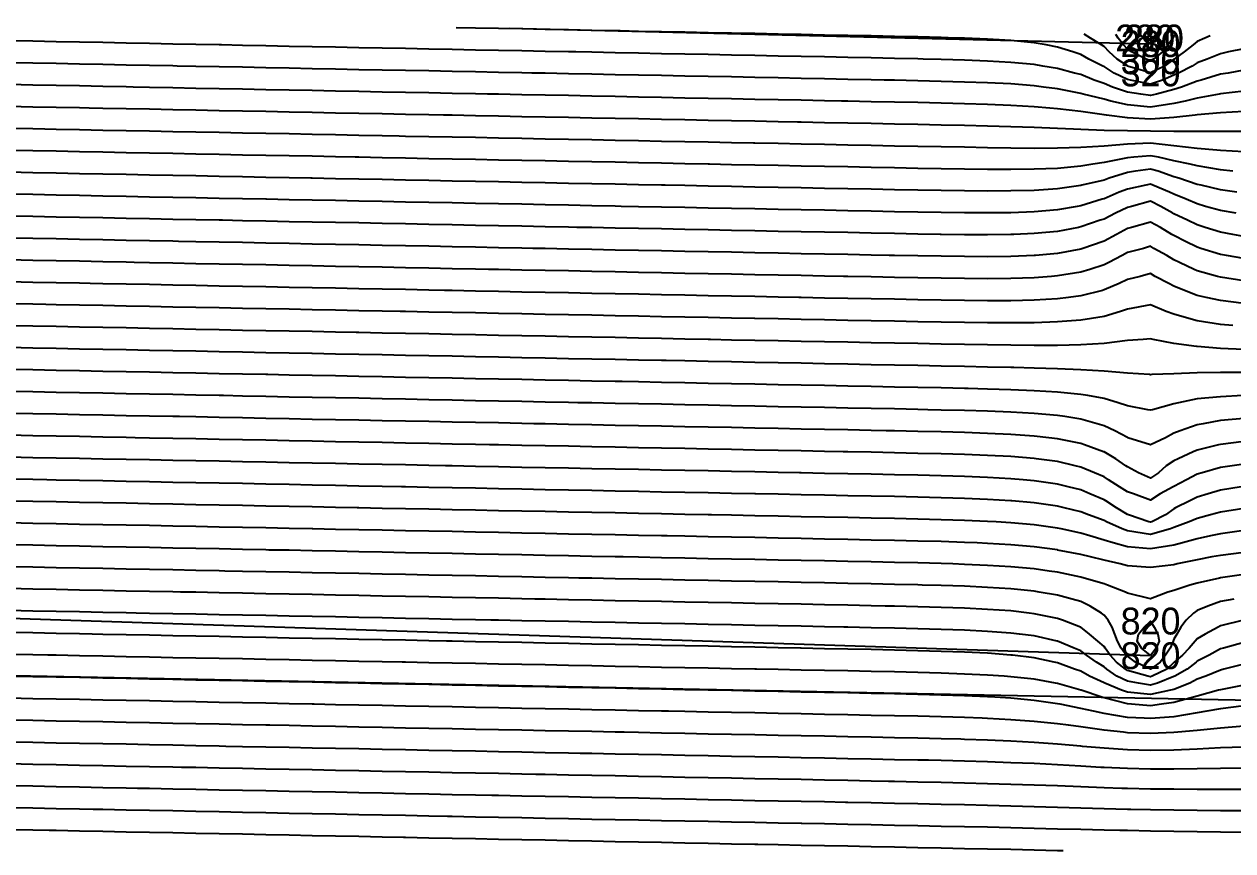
# Model space of a CAD drawing. Header units: metres. Extents: x 2416 to 4584, y 31 to 133.
# Drawn here: x 3599.1 to 3711.6, y 32.7 to 109.7 of the extents above; entities that cross this region are included whole.
import ezdxf
from ezdxf.enums import TextEntityAlignment as Align

# ---------------------------------------------------------------- set-up
doc = ezdxf.new("R2010")
doc.units = ezdxf.units.M
for name, color, linetype in [('Vs_1000', 7, 'Continuous'), ('Vs_1020', 7, 'Continuous'), ('Vs_1040', 7, 'Continuous'), ('Vs_1060', 7, 'Continuous'), ('Vs_1080', 7, 'Continuous'), ('Vs_280', 7, 'Continuous'), ('Vs_300', 7, 'Continuous'), ('Vs_320', 7, 'Continuous'), ('Vs_340', 7, 'Continuous'), ('Vs_360', 7, 'Continuous'), ('Vs_380', 7, 'Continuous'), ('Vs_400', 7, 'Continuous'), ('Vs_420', 7, 'Continuous'), ('Vs_440', 7, 'Continuous'), ('Vs_460', 7, 'Continuous'), ('Vs_480', 7, 'Continuous'), ('Vs_500', 7, 'Continuous'), ('Vs_520', 7, 'Continuous'), ('Vs_540', 7, 'Continuous'), ('Vs_560', 7, 'Continuous'), ('Vs_580', 7, 'Continuous'), ('Vs_600', 7, 'Continuous'), ('Vs_620', 7, 'Continuous'), ('Vs_640', 7, 'Continuous'), ('Vs_660', 7, 'Continuous'), ('Vs_680', 7, 'Continuous'), ('Vs_700', 7, 'Continuous'), ('Vs_720', 7, 'Continuous'), ('Vs_740', 7, 'Continuous'), ('Vs_760', 7, 'Continuous'), ('Vs_780', 7, 'Continuous'), ('Vs_800', 7, 'Continuous'), ('Vs_820', 7, 'Continuous'), ('Vs_840', 7, 'Continuous'), ('Vs_860', 7, 'Continuous'), ('Vs_880', 7, 'Continuous'), ('Vs_900', 7, 'Continuous'), ('Vs_920', 7, 'Continuous'), ('Vs_940', 7, 'Continuous'), ('Vs_960', 7, 'Continuous'), ('Vs_980', 7, 'Continuous')]:
    doc.layers.add(name, color=color, linetype=linetype)

msp = doc.modelspace()

# ---------------------------------------------------------------- linework, layer by layer
at = {"layer": 'Vs_1000'}
msp.add_lwpolyline([(3712.64, 40.43), (3710.47, 40.39), (3708.3, 40.35), (3706.13, 40.32), (3703.96, 40.32), (3701.8, 40.38), (3699.63, 40.47), (3699.32, 40.49), (3697.46, 40.6), (3695.29, 40.72), (3693.12, 40.84), (3690.96, 40.93), (3688.79, 41), (3686.62, 41.06), (3684.45, 41.12), (3683.27, 41.15), (3682.28, 41.17), (3680.12, 41.21), (3677.95, 41.26), (3675.78, 41.3), (3673.61, 41.35), (3671.44, 41.39), (3669.28, 41.43), (3667.11, 41.48), (3664.94, 41.52), (3662.77, 41.56), (3660.6, 41.61), (3658.43, 41.65), (3656.27, 41.69), (3654.1, 41.73), (3651.93, 41.78), (3650.84, 41.8), (3649.76, 41.82), (3647.59, 41.86), (3645.43, 41.91), (3643.26, 41.95), (3641.09, 41.99), (3638.92, 42.03), (3636.75, 42.08), (3634.59, 42.12), (3632.42, 42.16), (3630.25, 42.21), (3628.08, 42.25), (3625.91, 42.29), (3623.75, 42.34), (3621.58, 42.38), (3619.41, 42.42), (3617.85, 42.45), (3617.24, 42.46), (3615.07, 42.51), (3612.91, 42.55), (3610.74, 42.59), (3608.57, 42.64), (3606.4, 42.68), (3604.23, 42.72), (3602.07, 42.76), (3599.9, 42.81), (3597.73, 42.85)], dxfattribs=at)
at = {"layer": 'Vs_1020'}
msp.add_lwpolyline([(3712.64, 38.44), (3710.47, 38.44), (3708.3, 38.44), (3706.13, 38.45), (3703.96, 38.47), (3701.8, 38.52), (3701.27, 38.53), (3699.63, 38.59), (3697.46, 38.67), (3695.29, 38.76), (3693.12, 38.84), (3690.96, 38.91), (3688.79, 38.97), (3686.62, 39.03), (3684.45, 39.08), (3682.28, 39.13), (3680.12, 39.17), (3679.57, 39.19), (3677.95, 39.22), (3675.78, 39.26), (3673.61, 39.31), (3671.44, 39.35), (3669.28, 39.39), (3667.11, 39.44), (3664.94, 39.48), (3662.77, 39.52), (3660.6, 39.56), (3658.43, 39.61), (3656.27, 39.65), (3654.1, 39.69), (3651.93, 39.74), (3649.76, 39.78), (3647.59, 39.82), (3646.73, 39.84), (3645.43, 39.86), (3643.26, 39.91), (3641.09, 39.95), (3638.92, 39.99), (3636.75, 40.04), (3634.59, 40.08), (3632.42, 40.12), (3630.25, 40.17), (3628.08, 40.21), (3625.91, 40.25), (3623.75, 40.29), (3621.58, 40.34), (3619.41, 40.38), (3617.24, 40.42), (3615.07, 40.47), (3613.73, 40.49), (3612.91, 40.51), (3610.74, 40.55), (3608.57, 40.59), (3606.4, 40.64), (3604.23, 40.68), (3602.07, 40.72), (3599.9, 40.77), (3597.73, 40.81)], dxfattribs=at)
at = {"layer": 'Vs_1040'}
msp.add_lwpolyline([(3712.64, 36.44), (3710.47, 36.46), (3708.3, 36.48), (3706.13, 36.5), (3703.96, 36.53), (3702.11, 36.57), (3701.8, 36.58), (3699.63, 36.64), (3697.46, 36.7), (3695.29, 36.77), (3693.12, 36.83), (3690.96, 36.89), (3688.79, 36.94), (3686.62, 37), (3684.45, 37.04), (3682.28, 37.09), (3680.12, 37.13), (3677.95, 37.18), (3675.78, 37.22), (3675.57, 37.23), (3673.61, 37.27), (3671.44, 37.31), (3669.28, 37.35), (3667.11, 37.39), (3664.94, 37.44), (3662.77, 37.48), (3660.6, 37.52), (3658.43, 37.57), (3656.27, 37.61), (3654.1, 37.65), (3651.93, 37.69), (3649.76, 37.74), (3647.59, 37.78), (3645.43, 37.82), (3643.26, 37.87), (3642.61, 37.88), (3641.09, 37.91), (3638.92, 37.95), (3636.75, 38), (3634.59, 38.04), (3632.42, 38.08), (3630.25, 38.12), (3628.08, 38.17), (3625.91, 38.21), (3623.75, 38.25), (3621.58, 38.3), (3619.41, 38.34), (3617.24, 38.38), (3615.07, 38.42), (3612.91, 38.47), (3610.74, 38.51), (3609.62, 38.53), (3608.57, 38.55), (3606.4, 38.6), (3604.23, 38.64), (3602.07, 38.68), (3599.9, 38.73), (3597.73, 38.77)], dxfattribs=at)
at = {"layer": 'Vs_1060'}
msp.add_lwpolyline([(3712.64, 34.42), (3710.47, 34.45), (3708.3, 34.48), (3706.13, 34.52), (3703.96, 34.55), (3701.8, 34.6), (3701.09, 34.61), (3699.63, 34.65), (3697.46, 34.7), (3695.29, 34.75), (3693.12, 34.81), (3690.96, 34.86), (3688.79, 34.91), (3686.62, 34.96), (3684.45, 35), (3682.28, 35.05), (3680.12, 35.09), (3677.95, 35.14), (3675.78, 35.18), (3673.61, 35.22), (3671.49, 35.27), (3671.44, 35.27), (3669.28, 35.31), (3667.11, 35.35), (3664.94, 35.4), (3662.77, 35.44), (3660.6, 35.48), (3658.43, 35.52), (3656.27, 35.57), (3654.1, 35.61), (3651.93, 35.65), (3649.76, 35.7), (3647.59, 35.74), (3645.43, 35.78), (3643.26, 35.83), (3641.09, 35.87), (3638.92, 35.91), (3638.5, 35.92), (3636.75, 35.95), (3634.59, 36), (3632.42, 36.04), (3630.25, 36.08), (3628.08, 36.13), (3625.91, 36.17), (3623.75, 36.21), (3621.58, 36.25), (3619.41, 36.3), (3617.24, 36.34), (3615.07, 36.38), (3612.91, 36.43), (3610.74, 36.47), (3608.57, 36.51), (3606.4, 36.56), (3605.51, 36.57), (3604.23, 36.6), (3602.07, 36.64), (3599.9, 36.68), (3597.73, 36.73)], dxfattribs=at)
at = {"layer": 'Vs_1080'}
msp.add_lwpolyline([(3695.82, 32.72), (3695.29, 32.73), (3693.12, 32.78), (3690.96, 32.83), (3688.79, 32.87), (3686.62, 32.92), (3684.45, 32.97), (3682.28, 33.01), (3680.12, 33.05), (3677.95, 33.1), (3675.78, 33.14), (3673.61, 33.18), (3671.44, 33.23), (3669.28, 33.27), (3667.38, 33.31), (3667.11, 33.31), (3664.94, 33.35), (3662.77, 33.4), (3660.6, 33.44), (3658.43, 33.48), (3656.27, 33.53), (3654.1, 33.57), (3651.93, 33.61), (3649.76, 33.66), (3647.59, 33.7), (3645.43, 33.74), (3643.26, 33.78), (3641.09, 33.83), (3638.92, 33.87), (3636.75, 33.91), (3634.59, 33.96), (3634.39, 33.96), (3632.42, 34), (3630.25, 34.04), (3628.08, 34.08), (3625.91, 34.13), (3623.75, 34.17), (3621.58, 34.21), (3619.41, 34.26), (3617.24, 34.3), (3615.07, 34.34), (3612.91, 34.39), (3610.74, 34.43), (3608.57, 34.47), (3606.4, 34.51), (3604.23, 34.56), (3602.07, 34.6), (3601.4, 34.61), (3599.9, 34.64), (3597.73, 34.69)], dxfattribs=at)
at = {"layer": 'Vs_280'}
for points in [[(3644.24, 109.34), (3703.96, 107.9)], [(3703.96, 107.9), (3703.46, 108.43), (3703.38, 108.74)], [(3704.33, 108.72), (3704.28, 108.43), (3703.96, 107.9)]]:
    msp.add_lwpolyline(points, dxfattribs=at)
at = {"layer": 'Vs_300'}
msp.add_lwpolyline([(3706.22, 108.69), (3706.13, 108.59), (3706.04, 108.43), (3705.61, 107.78), (3705.08, 107.13), (3704.22, 106.47), (3703.96, 106.31), (3703.54, 106.47), (3702.17, 107.13), (3701.8, 107.4), (3701.43, 107.78), (3700.95, 108.43), (3700.73, 108.77)], dxfattribs=at)
at = {"layer": 'Vs_320'}
msp.add_lwpolyline([(3709.51, 108.64), (3709.01, 108.43), (3708.3, 108.12), (3707.91, 107.78), (3707.1, 107.13), (3706.16, 106.47), (3706.13, 106.46), (3705.25, 105.82), (3703.96, 105.18), (3701.81, 105.82), (3701.8, 105.83), (3700.84, 106.47), (3700.1, 107.13), (3699.63, 107.63), (3699.38, 107.78), (3698.37, 108.43), (3697.79, 108.79)], dxfattribs=at)
at = {"layer": 'Vs_340'}
msp.add_lwpolyline([(3712.64, 107.42), (3711.22, 107.13), (3710.47, 106.97), (3709.23, 106.47), (3708.3, 106.13), (3707.82, 105.82), (3706.57, 105.17), (3706.13, 104.98), (3705.06, 104.51), (3703.96, 104.14), (3702.08, 104.51), (3701.8, 104.58), (3700.57, 105.17), (3699.63, 105.77), (3699.51, 105.82), (3698.21, 106.47), (3697.46, 106.9), (3696.73, 107.13), (3695.29, 107.59), (3694.24, 107.78), (3693.12, 107.98), (3690.96, 108.19), (3688.79, 108.32), (3686.62, 108.41), (3685.78, 108.43), (3684.45, 108.47), (3682.28, 108.53), (3680.12, 108.57), (3677.95, 108.62), (3675.78, 108.66), (3673.61, 108.71), (3671.44, 108.75), (3669.28, 108.79), (3667.11, 108.84), (3664.94, 108.88), (3662.77, 108.92), (3660.6, 108.97), (3658.43, 109.01), (3656.27, 109.05), (3654.56, 109.09), (3654.1, 109.09), (3651.93, 109.14), (3649.76, 109.18), (3647.59, 109.22), (3645.43, 109.27), (3643.26, 109.31), (3641.09, 109.35), (3639.31, 109.39)], dxfattribs=at)
at = {"layer": 'Vs_360'}
msp.add_lwpolyline([(3712.64, 105.43), (3711.17, 105.17), (3710.47, 105.05), (3708.67, 104.51), (3708.3, 104.42), (3706.84, 103.86), (3706.13, 103.64), (3704.51, 103.21), (3703.96, 103.08), (3703.04, 103.21), (3701.8, 103.39), (3700.41, 103.86), (3699.63, 104.2), (3698.71, 104.51), (3697.46, 105.02), (3696.88, 105.17), (3695.29, 105.6), (3693.94, 105.82), (3693.12, 105.95), (3690.96, 106.16), (3688.79, 106.28), (3686.62, 106.37), (3684.45, 106.43), (3682.8, 106.47), (3682.28, 106.49), (3680.12, 106.53), (3677.95, 106.58), (3675.78, 106.62), (3673.61, 106.67), (3671.44, 106.71), (3669.28, 106.75), (3667.11, 106.8), (3664.94, 106.84), (3662.77, 106.88), (3660.6, 106.92), (3658.43, 106.97), (3656.27, 107.01), (3654.1, 107.05), (3651.93, 107.1), (3650.45, 107.13), (3649.76, 107.14), (3647.59, 107.18), (3645.43, 107.23), (3643.26, 107.27), (3641.09, 107.31), (3638.92, 107.35), (3636.75, 107.4), (3634.59, 107.44), (3632.42, 107.48), (3630.25, 107.53), (3628.08, 107.57), (3625.91, 107.61), (3623.75, 107.65), (3621.58, 107.7), (3619.41, 107.74), (3617.46, 107.78), (3617.24, 107.78), (3615.07, 107.83), (3612.91, 107.87), (3610.74, 107.91), (3608.57, 107.95), (3606.4, 108), (3604.23, 108.04), (3602.07, 108.08), (3599.9, 108.13), (3597.73, 108.17)], dxfattribs=at)
at = {"layer": 'Vs_380'}
msp.add_lwpolyline([(3712.64, 103.49), (3710.47, 103.23), (3710.35, 103.21), (3708.3, 102.82), (3707.18, 102.55), (3706.13, 102.34), (3703.96, 101.98), (3701.8, 102.2), (3700.25, 102.55), (3699.63, 102.73), (3697.69, 103.21), (3697.46, 103.27), (3695.29, 103.7), (3694, 103.86), (3693.12, 103.97), (3690.96, 104.15), (3688.79, 104.26), (3686.62, 104.33), (3684.45, 104.39), (3682.28, 104.45), (3680.12, 104.49), (3679.16, 104.51), (3677.95, 104.54), (3675.78, 104.58), (3673.61, 104.63), (3671.44, 104.67), (3669.28, 104.71), (3667.11, 104.75), (3664.94, 104.8), (3662.77, 104.84), (3660.6, 104.88), (3658.43, 104.93), (3656.27, 104.97), (3654.1, 105.01), (3651.93, 105.06), (3649.76, 105.1), (3647.59, 105.14), (3646.34, 105.17), (3645.43, 105.18), (3643.26, 105.23), (3641.09, 105.27), (3638.92, 105.31), (3636.75, 105.36), (3634.59, 105.4), (3632.42, 105.44), (3630.25, 105.48), (3628.08, 105.53), (3625.91, 105.57), (3623.75, 105.61), (3621.58, 105.66), (3619.41, 105.7), (3617.24, 105.74), (3615.07, 105.78), (3613.34, 105.82), (3612.91, 105.83), (3610.74, 105.87), (3608.57, 105.91), (3606.4, 105.96), (3604.23, 106), (3602.07, 106.04), (3599.9, 106.09), (3597.73, 106.13)], dxfattribs=at)
at = {"layer": 'Vs_400'}
msp.add_lwpolyline([(3712.64, 101.59), (3710.47, 101.47), (3708.3, 101.27), (3708.1, 101.25), (3706.13, 101.04), (3703.96, 100.88), (3701.8, 101), (3699.85, 101.25), (3699.63, 101.28), (3697.46, 101.59), (3695.29, 101.84), (3694.59, 101.9), (3693.12, 102.03), (3690.96, 102.15), (3688.79, 102.24), (3686.62, 102.3), (3684.45, 102.36), (3682.28, 102.41), (3680.12, 102.45), (3677.95, 102.5), (3675.78, 102.54), (3675.18, 102.55), (3673.61, 102.58), (3671.44, 102.63), (3669.28, 102.67), (3667.11, 102.71), (3664.94, 102.76), (3662.77, 102.8), (3660.6, 102.84), (3658.43, 102.89), (3656.27, 102.93), (3654.1, 102.97), (3651.93, 103.01), (3649.76, 103.06), (3647.59, 103.1), (3645.43, 103.14), (3643.26, 103.19), (3642.22, 103.21), (3641.09, 103.23), (3638.92, 103.27), (3636.75, 103.31), (3634.59, 103.36), (3632.42, 103.4), (3630.25, 103.44), (3628.08, 103.49), (3625.91, 103.53), (3623.75, 103.57), (3621.58, 103.61), (3619.41, 103.66), (3617.24, 103.7), (3615.07, 103.74), (3612.91, 103.79), (3610.74, 103.83), (3609.23, 103.86), (3608.57, 103.87), (3606.4, 103.92), (3604.23, 103.96), (3602.07, 104), (3599.9, 104.04), (3597.73, 104.09)], dxfattribs=at)
at = {"layer": 'Vs_420'}
msp.add_lwpolyline([(3712.64, 99.71), (3710.47, 99.72), (3708.3, 99.72), (3706.13, 99.73), (3703.96, 99.75), (3701.8, 99.78), (3699.63, 99.83), (3697.46, 99.91), (3696.79, 99.94), (3695.29, 100.01), (3693.12, 100.09), (3690.96, 100.16), (3688.79, 100.22), (3686.62, 100.27), (3684.45, 100.32), (3682.28, 100.37), (3680.12, 100.41), (3677.95, 100.46), (3675.78, 100.5), (3673.61, 100.54), (3671.44, 100.59), (3671.1, 100.59), (3669.28, 100.63), (3667.11, 100.67), (3664.94, 100.72), (3662.77, 100.76), (3660.6, 100.8), (3658.43, 100.84), (3656.27, 100.89), (3654.1, 100.93), (3651.93, 100.97), (3649.76, 101.02), (3647.59, 101.06), (3645.43, 101.1), (3643.26, 101.14), (3641.09, 101.19), (3638.92, 101.23), (3638.11, 101.25), (3636.75, 101.27), (3634.59, 101.32), (3632.42, 101.36), (3630.25, 101.4), (3628.08, 101.44), (3625.91, 101.49), (3623.75, 101.53), (3621.58, 101.57), (3619.41, 101.62), (3617.24, 101.66), (3615.07, 101.7), (3612.91, 101.75), (3610.74, 101.79), (3608.57, 101.83), (3606.4, 101.87), (3605.12, 101.9), (3604.23, 101.92), (3602.07, 101.96), (3599.9, 102), (3597.73, 102.05)], dxfattribs=at)
at = {"layer": 'Vs_440'}
msp.add_lwpolyline([(3712.64, 97.82), (3710.47, 97.95), (3710.14, 97.98), (3708.3, 98.14), (3706.13, 98.39), (3703.96, 98.63), (3701.8, 98.55), (3699.63, 98.35), (3697.46, 98.22), (3695.29, 98.16), (3693.12, 98.15), (3690.96, 98.17), (3688.79, 98.21), (3686.62, 98.25), (3684.45, 98.29), (3682.28, 98.33), (3680.12, 98.37), (3677.95, 98.42), (3675.78, 98.46), (3673.61, 98.5), (3671.44, 98.55), (3669.28, 98.59), (3667.11, 98.63), (3666.99, 98.63), (3664.94, 98.67), (3662.77, 98.72), (3660.6, 98.76), (3658.43, 98.8), (3656.27, 98.85), (3654.1, 98.89), (3651.93, 98.93), (3649.76, 98.97), (3647.59, 99.02), (3645.43, 99.06), (3643.26, 99.1), (3641.09, 99.15), (3638.92, 99.19), (3636.75, 99.23), (3634.59, 99.27), (3634, 99.29), (3632.42, 99.32), (3630.25, 99.36), (3628.08, 99.4), (3625.91, 99.45), (3623.75, 99.49), (3621.58, 99.53), (3619.41, 99.58), (3617.24, 99.62), (3615.07, 99.66), (3612.91, 99.7), (3610.74, 99.75), (3608.57, 99.79), (3606.4, 99.83), (3604.23, 99.88), (3602.07, 99.92), (3601.01, 99.94), (3599.9, 99.96), (3597.73, 100)], dxfattribs=at)
at = {"layer": 'Vs_460'}
msp.add_lwpolyline([(3711.62, 96.02), (3710.47, 96.14), (3708.3, 96.51), (3707.64, 96.67), (3706.13, 97), (3704.7, 97.33), (3703.96, 97.47), (3702.41, 97.33), (3701.8, 97.26), (3699.63, 96.82), (3698.59, 96.67), (3697.46, 96.49), (3695.29, 96.29), (3693.12, 96.21), (3690.96, 96.18), (3688.79, 96.19), (3686.62, 96.22), (3684.45, 96.25), (3682.28, 96.29), (3680.12, 96.33), (3677.95, 96.38), (3675.78, 96.42), (3673.61, 96.46), (3671.44, 96.5), (3669.28, 96.55), (3667.11, 96.59), (3664.94, 96.63), (3662.88, 96.67), (3662.77, 96.68), (3660.6, 96.72), (3658.43, 96.76), (3656.27, 96.8), (3654.1, 96.85), (3651.93, 96.89), (3649.76, 96.93), (3647.59, 96.98), (3645.43, 97.02), (3643.26, 97.06), (3641.09, 97.1), (3638.92, 97.15), (3636.75, 97.19), (3634.59, 97.23), (3632.42, 97.28), (3630.25, 97.32), (3629.89, 97.33), (3628.08, 97.36), (3625.91, 97.41), (3623.75, 97.45), (3621.58, 97.49), (3619.41, 97.53), (3617.24, 97.58), (3615.07, 97.62), (3612.91, 97.66), (3610.74, 97.71), (3608.57, 97.75), (3606.4, 97.79), (3604.23, 97.83), (3602.07, 97.88), (3599.9, 97.92), (3597.73, 97.96)], dxfattribs=at)
at = {"layer": 'Vs_480'}
msp.add_lwpolyline([(3711.98, 94.06), (3710.47, 94.28), (3708.66, 94.71), (3708.3, 94.79), (3706.6, 95.37), (3706.13, 95.51), (3704.66, 96.02), (3703.96, 96.22), (3702.57, 96.02), (3701.8, 95.89), (3700.09, 95.37), (3699.63, 95.2), (3697.55, 94.71), (3697.46, 94.69), (3695.29, 94.39), (3693.12, 94.24), (3690.96, 94.18), (3688.79, 94.17), (3686.62, 94.19), (3684.45, 94.22), (3682.28, 94.25), (3680.12, 94.29), (3677.95, 94.34), (3675.78, 94.38), (3673.61, 94.42), (3671.44, 94.46), (3669.28, 94.51), (3667.11, 94.55), (3664.94, 94.59), (3662.77, 94.63), (3660.6, 94.68), (3658.77, 94.71), (3658.43, 94.72), (3656.27, 94.76), (3654.1, 94.81), (3651.93, 94.85), (3649.76, 94.89), (3647.59, 94.93), (3645.43, 94.98), (3643.26, 95.02), (3641.09, 95.06), (3638.92, 95.11), (3636.75, 95.15), (3634.59, 95.19), (3632.42, 95.24), (3630.25, 95.28), (3628.08, 95.32), (3625.91, 95.36), (3625.78, 95.37), (3623.75, 95.41), (3621.58, 95.45), (3619.41, 95.49), (3617.24, 95.54), (3615.07, 95.58), (3612.91, 95.62), (3610.74, 95.66), (3608.57, 95.71), (3606.4, 95.75), (3604.23, 95.79), (3602.07, 95.84), (3599.9, 95.88), (3597.73, 95.92)], dxfattribs=at)
at = {"layer": 'Vs_500'}
msp.add_lwpolyline([(3711.93, 92.1), (3710.47, 92.35), (3709.07, 92.75), (3708.3, 92.97), (3707.28, 93.41), (3706.13, 93.87), (3705.71, 94.06), (3704.18, 94.71), (3703.96, 94.81), (3703.53, 94.71), (3701.8, 94.36), (3701.03, 94.06), (3699.63, 93.46), (3699.45, 93.41), (3697.46, 92.81), (3697.14, 92.75), (3695.29, 92.43), (3693.12, 92.24), (3690.96, 92.16), (3688.79, 92.14), (3686.62, 92.15), (3684.45, 92.18), (3682.28, 92.21), (3680.12, 92.25), (3677.95, 92.29), (3675.78, 92.34), (3673.61, 92.38), (3671.44, 92.42), (3669.28, 92.46), (3667.11, 92.51), (3664.94, 92.55), (3662.77, 92.59), (3660.6, 92.64), (3658.43, 92.68), (3656.27, 92.72), (3654.66, 92.75), (3654.1, 92.76), (3651.93, 92.81), (3649.76, 92.85), (3647.59, 92.89), (3645.43, 92.94), (3643.26, 92.98), (3641.09, 93.02), (3638.92, 93.07), (3636.75, 93.11), (3634.59, 93.15), (3632.42, 93.19), (3630.25, 93.24), (3628.08, 93.28), (3625.91, 93.32), (3623.75, 93.37), (3621.66, 93.41), (3621.58, 93.41), (3619.41, 93.45), (3617.24, 93.49), (3615.07, 93.54), (3612.91, 93.58), (3610.74, 93.62), (3608.57, 93.67), (3606.4, 93.71), (3604.23, 93.75), (3602.07, 93.8), (3599.9, 93.84), (3597.73, 93.88)], dxfattribs=at)
at = {"layer": 'Vs_520'}
msp.add_lwpolyline([(3712.64, 89.95), (3711.62, 90.14), (3710.47, 90.35), (3709.03, 90.79), (3708.3, 91.02), (3707.41, 91.45), (3706.13, 92.05), (3706.04, 92.1), (3704.91, 92.75), (3703.96, 93.23), (3702.18, 92.75), (3701.8, 92.64), (3700.69, 92.1), (3699.63, 91.56), (3699.28, 91.45), (3697.46, 90.83), (3697.25, 90.79), (3695.29, 90.42), (3693.12, 90.22), (3691.22, 90.14), (3690.96, 90.13), (3688.79, 90.11), (3686.62, 90.11), (3684.45, 90.14), (3684.38, 90.14), (3682.28, 90.17), (3680.12, 90.21), (3677.95, 90.25), (3675.78, 90.3), (3673.61, 90.34), (3671.44, 90.38), (3669.28, 90.42), (3667.11, 90.47), (3664.94, 90.51), (3662.77, 90.55), (3660.6, 90.59), (3658.43, 90.64), (3656.27, 90.68), (3654.1, 90.72), (3651.93, 90.77), (3650.55, 90.79), (3649.76, 90.81), (3647.59, 90.85), (3645.43, 90.9), (3643.26, 90.94), (3641.09, 90.98), (3638.92, 91.02), (3636.75, 91.07), (3634.59, 91.11), (3632.42, 91.15), (3630.25, 91.2), (3628.08, 91.24), (3625.91, 91.28), (3623.75, 91.32), (3621.58, 91.37), (3619.41, 91.41), (3617.55, 91.45), (3617.24, 91.45), (3615.07, 91.5), (3612.91, 91.54), (3610.74, 91.58), (3608.57, 91.63), (3606.4, 91.67), (3604.23, 91.71), (3602.07, 91.75), (3599.9, 91.8), (3597.73, 91.84)], dxfattribs=at)
at = {"layer": 'Vs_540'}
msp.add_lwpolyline([(3712.64, 87.9), (3711.02, 88.18), (3710.47, 88.28), (3708.65, 88.83), (3708.3, 88.94), (3707.2, 89.49), (3706.13, 90.02), (3705.95, 90.14), (3704.88, 90.79), (3703.96, 91.27), (3702.17, 90.79), (3701.8, 90.68), (3700.8, 90.14), (3699.63, 89.51), (3699.56, 89.49), (3697.66, 88.83), (3697.46, 88.77), (3695.29, 88.37), (3693.26, 88.18), (3693.12, 88.17), (3690.96, 88.09), (3688.79, 88.06), (3686.62, 88.07), (3684.45, 88.1), (3682.28, 88.13), (3680.12, 88.17), (3679.61, 88.18), (3677.95, 88.21), (3675.78, 88.25), (3673.61, 88.3), (3671.44, 88.34), (3669.28, 88.38), (3667.11, 88.42), (3664.94, 88.47), (3662.77, 88.51), (3660.6, 88.55), (3658.43, 88.6), (3656.27, 88.64), (3654.1, 88.68), (3651.93, 88.73), (3649.76, 88.77), (3647.59, 88.81), (3646.43, 88.83), (3645.43, 88.85), (3643.26, 88.9), (3641.09, 88.94), (3638.92, 88.98), (3636.75, 89.03), (3634.59, 89.07), (3632.42, 89.11), (3630.25, 89.15), (3628.08, 89.2), (3625.91, 89.24), (3623.75, 89.28), (3621.58, 89.33), (3619.41, 89.37), (3617.24, 89.41), (3615.07, 89.46), (3613.44, 89.49), (3612.91, 89.5), (3610.74, 89.54), (3608.57, 89.58), (3606.4, 89.63), (3604.23, 89.67), (3602.07, 89.71), (3599.9, 89.76), (3597.73, 89.8)], dxfattribs=at)
at = {"layer": 'Vs_560'}
msp.add_lwpolyline([(3712.64, 85.8), (3710.47, 86.15), (3710.19, 86.22), (3708.3, 86.75), (3708.03, 86.87), (3706.65, 87.53), (3706.13, 87.78), (3705.46, 88.18), (3704.27, 88.83), (3703.96, 89.03), (3703.3, 88.83), (3701.8, 88.44), (3701.32, 88.18), (3700.07, 87.53), (3699.63, 87.3), (3698.29, 86.87), (3697.46, 86.62), (3695.29, 86.27), (3694.72, 86.22), (3693.12, 86.1), (3690.96, 86.03), (3688.79, 86.01), (3686.62, 86.03), (3684.45, 86.06), (3682.28, 86.09), (3680.12, 86.13), (3677.95, 86.17), (3675.78, 86.21), (3675.36, 86.22), (3673.61, 86.26), (3671.44, 86.3), (3669.28, 86.34), (3667.11, 86.38), (3664.94, 86.43), (3662.77, 86.47), (3660.6, 86.51), (3658.43, 86.56), (3656.27, 86.6), (3654.1, 86.64), (3651.93, 86.68), (3649.76, 86.73), (3647.59, 86.77), (3645.43, 86.81), (3643.26, 86.86), (3642.32, 86.87), (3641.09, 86.9), (3638.92, 86.94), (3636.75, 86.98), (3634.59, 87.03), (3632.42, 87.07), (3630.25, 87.11), (3628.08, 87.16), (3625.91, 87.2), (3623.75, 87.24), (3621.58, 87.29), (3619.41, 87.33), (3617.24, 87.37), (3615.07, 87.41), (3612.91, 87.46), (3610.74, 87.5), (3609.33, 87.53), (3608.57, 87.54), (3606.4, 87.59), (3604.23, 87.63), (3602.07, 87.67), (3599.9, 87.71), (3597.73, 87.76)], dxfattribs=at)
at = {"layer": 'Vs_580'}
msp.add_lwpolyline([(3712.64, 83.69), (3710.47, 83.97), (3709.14, 84.26), (3708.3, 84.46), (3707.12, 84.91), (3706.13, 85.33), (3705.66, 85.57), (3704.4, 86.22), (3703.96, 86.51), (3703, 86.22), (3701.8, 85.93), (3701.03, 85.57), (3699.63, 84.96), (3699.47, 84.91), (3697.46, 84.41), (3696.33, 84.26), (3695.29, 84.13), (3693.12, 84.01), (3690.96, 83.96), (3688.79, 83.96), (3686.62, 83.98), (3684.45, 84.01), (3682.28, 84.05), (3680.12, 84.09), (3677.95, 84.13), (3675.78, 84.17), (3673.61, 84.21), (3671.44, 84.26), (3671.21, 84.26), (3669.28, 84.3), (3667.11, 84.34), (3664.94, 84.39), (3662.77, 84.43), (3660.6, 84.47), (3658.43, 84.51), (3656.27, 84.56), (3654.1, 84.6), (3651.93, 84.64), (3649.76, 84.69), (3647.59, 84.73), (3645.43, 84.77), (3643.26, 84.81), (3641.09, 84.86), (3638.92, 84.9), (3638.21, 84.91), (3636.75, 84.94), (3634.59, 84.99), (3632.42, 85.03), (3630.25, 85.07), (3628.08, 85.12), (3625.91, 85.16), (3623.75, 85.2), (3621.58, 85.24), (3619.41, 85.29), (3617.24, 85.33), (3615.07, 85.37), (3612.91, 85.42), (3610.74, 85.46), (3608.57, 85.5), (3606.4, 85.54), (3605.22, 85.57), (3604.23, 85.59), (3602.07, 85.63), (3599.9, 85.67), (3597.73, 85.72)], dxfattribs=at)
at = {"layer": 'Vs_600'}
msp.add_lwpolyline([(3711.62, 81.65), (3710.47, 81.75), (3708.3, 82.09), (3707.51, 82.3), (3706.13, 82.71), (3705.42, 82.95), (3703.96, 83.58), (3701.8, 83.17), (3701.16, 82.95), (3699.63, 82.5), (3698.46, 82.3), (3697.46, 82.14), (3695.29, 81.98), (3693.12, 81.91), (3690.96, 81.89), (3688.79, 81.9), (3686.62, 81.93), (3684.45, 81.97), (3682.28, 82), (3680.12, 82.05), (3677.95, 82.09), (3675.78, 82.13), (3673.61, 82.17), (3671.44, 82.22), (3669.28, 82.26), (3667.11, 82.3), (3667.09, 82.3), (3664.94, 82.34), (3662.77, 82.39), (3660.6, 82.43), (3658.43, 82.47), (3656.27, 82.52), (3654.1, 82.56), (3651.93, 82.6), (3649.76, 82.64), (3647.59, 82.69), (3645.43, 82.73), (3643.26, 82.77), (3641.09, 82.82), (3638.92, 82.86), (3636.75, 82.9), (3634.59, 82.95), (3634.1, 82.95), (3632.42, 82.99), (3630.25, 83.03), (3628.08, 83.07), (3625.91, 83.12), (3623.75, 83.16), (3621.58, 83.2), (3619.41, 83.25), (3617.24, 83.29), (3615.07, 83.33), (3612.91, 83.37), (3610.74, 83.42), (3608.57, 83.46), (3606.4, 83.5), (3604.23, 83.55), (3602.07, 83.59), (3601.11, 83.61), (3599.9, 83.63), (3597.73, 83.67)], dxfattribs=at)
at = {"layer": 'Vs_620'}
msp.add_lwpolyline([(3712.64, 79.42), (3710.47, 79.52), (3708.3, 79.68), (3708.23, 79.69), (3706.13, 79.97), (3704.19, 80.34), (3703.96, 80.4), (3703.26, 80.34), (3701.8, 80.24), (3699.63, 79.97), (3697.46, 79.85), (3695.29, 79.8), (3693.12, 79.8), (3690.96, 79.81), (3688.79, 79.84), (3686.62, 79.88), (3684.45, 79.92), (3682.28, 79.96), (3680.12, 80), (3677.95, 80.05), (3675.78, 80.09), (3673.61, 80.13), (3671.44, 80.17), (3669.28, 80.22), (3667.11, 80.26), (3664.94, 80.3), (3662.98, 80.34), (3662.77, 80.35), (3660.6, 80.39), (3658.43, 80.43), (3656.27, 80.47), (3654.1, 80.52), (3651.93, 80.56), (3649.76, 80.6), (3647.59, 80.65), (3645.43, 80.69), (3643.26, 80.73), (3641.09, 80.78), (3638.92, 80.82), (3636.75, 80.86), (3634.59, 80.9), (3632.42, 80.95), (3630.25, 80.99), (3629.99, 80.99), (3628.08, 81.03), (3625.91, 81.08), (3623.75, 81.12), (3621.58, 81.16), (3619.41, 81.2), (3617.24, 81.25), (3615.07, 81.29), (3612.91, 81.33), (3610.74, 81.38), (3608.57, 81.42), (3606.4, 81.46), (3604.23, 81.5), (3602.07, 81.55), (3599.9, 81.59), (3597.73, 81.63)], dxfattribs=at)
at = {"layer": 'Vs_640'}
msp.add_lwpolyline([(3712.64, 77.27), (3710.47, 77.27), (3708.3, 77.24), (3706.13, 77.16), (3704.09, 77.08), (3703.96, 77.07), (3703.87, 77.08), (3701.8, 77.22), (3699.63, 77.41), (3697.46, 77.53), (3695.29, 77.62), (3693.12, 77.68), (3691.24, 77.73), (3690.96, 77.74), (3688.79, 77.78), (3686.62, 77.83), (3684.45, 77.87), (3682.28, 77.92), (3680.12, 77.96), (3677.95, 78), (3675.78, 78.05), (3673.61, 78.09), (3671.44, 78.13), (3669.28, 78.18), (3667.11, 78.22), (3664.94, 78.26), (3662.77, 78.3), (3660.6, 78.35), (3658.87, 78.38), (3658.43, 78.39), (3656.27, 78.43), (3654.1, 78.48), (3651.93, 78.52), (3649.76, 78.56), (3647.59, 78.61), (3645.43, 78.65), (3643.26, 78.69), (3641.09, 78.73), (3638.92, 78.78), (3636.75, 78.82), (3634.59, 78.86), (3632.42, 78.91), (3630.25, 78.95), (3628.08, 78.99), (3625.91, 79.03), (3625.87, 79.04), (3623.75, 79.08), (3621.58, 79.12), (3619.41, 79.16), (3617.24, 79.21), (3615.07, 79.25), (3612.91, 79.29), (3610.74, 79.33), (3608.57, 79.38), (3606.4, 79.42), (3604.23, 79.46), (3602.07, 79.51), (3599.9, 79.55), (3597.73, 79.59)], dxfattribs=at)
at = {"layer": 'Vs_660'}
msp.add_lwpolyline([(3712.56, 75.12), (3710.47, 75.02), (3708.3, 74.81), (3706.57, 74.46), (3706.13, 74.36), (3704.15, 73.81), (3703.96, 73.75), (3703.69, 73.81), (3701.8, 74.18), (3700.94, 74.46), (3699.63, 74.84), (3698.11, 75.12), (3697.46, 75.22), (3695.29, 75.44), (3693.12, 75.57), (3690.96, 75.66), (3688.79, 75.72), (3686.98, 75.77), (3686.62, 75.78), (3684.45, 75.83), (3682.28, 75.87), (3680.12, 75.92), (3677.95, 75.96), (3675.78, 76.01), (3673.61, 76.05), (3671.44, 76.09), (3669.28, 76.13), (3667.11, 76.18), (3664.94, 76.22), (3662.77, 76.26), (3660.6, 76.31), (3658.43, 76.35), (3656.27, 76.39), (3654.75, 76.42), (3654.1, 76.44), (3651.93, 76.48), (3649.76, 76.52), (3647.59, 76.56), (3645.43, 76.61), (3643.26, 76.65), (3641.09, 76.69), (3638.92, 76.74), (3636.75, 76.78), (3634.59, 76.82), (3632.42, 76.86), (3630.25, 76.91), (3628.08, 76.95), (3625.91, 76.99), (3623.75, 77.04), (3621.76, 77.08), (3621.58, 77.08), (3619.41, 77.12), (3617.24, 77.16), (3615.07, 77.21), (3612.91, 77.25), (3610.74, 77.29), (3608.57, 77.34), (3606.4, 77.38), (3604.23, 77.42), (3602.07, 77.47), (3599.9, 77.51), (3597.73, 77.55)], dxfattribs=at)
at = {"layer": 'Vs_680'}
msp.add_lwpolyline([(3712.64, 72.98), (3710.47, 72.79), (3708.85, 72.5), (3708.3, 72.4), (3706.71, 71.85), (3706.13, 71.62), (3705.36, 71.2), (3703.96, 70.54), (3701.85, 71.2), (3701.8, 71.22), (3700.62, 71.85), (3699.63, 72.31), (3699, 72.5), (3697.46, 72.92), (3695.99, 73.16), (3695.29, 73.26), (3693.12, 73.46), (3690.96, 73.58), (3688.79, 73.66), (3686.62, 73.73), (3684.45, 73.78), (3683.21, 73.81), (3682.28, 73.83), (3680.12, 73.88), (3677.95, 73.92), (3675.78, 73.96), (3673.61, 74.01), (3671.44, 74.05), (3669.28, 74.09), (3667.11, 74.14), (3664.94, 74.18), (3662.77, 74.22), (3660.6, 74.27), (3658.43, 74.31), (3656.27, 74.35), (3654.1, 74.39), (3651.93, 74.44), (3650.64, 74.46), (3649.76, 74.48), (3647.59, 74.52), (3645.43, 74.57), (3643.26, 74.61), (3641.09, 74.65), (3638.92, 74.69), (3636.75, 74.74), (3634.59, 74.78), (3632.42, 74.82), (3630.25, 74.87), (3628.08, 74.91), (3625.91, 74.95), (3623.75, 74.99), (3621.58, 75.04), (3619.41, 75.08), (3617.65, 75.12), (3617.24, 75.12), (3615.07, 75.17), (3612.91, 75.21), (3610.74, 75.25), (3608.57, 75.3), (3606.4, 75.34), (3604.23, 75.38), (3602.07, 75.42), (3599.9, 75.47), (3597.73, 75.51)], dxfattribs=at)
at = {"layer": 'Vs_700'}
msp.add_lwpolyline([(3712.64, 70.85), (3710.47, 70.58), (3710.29, 70.54), (3708.3, 70.05), (3707.93, 69.89), (3706.52, 69.24), (3706.13, 69.04), (3705.42, 68.58), (3704.7, 67.93), (3703.96, 67.43), (3702.83, 67.93), (3701.8, 68.49), (3701.67, 68.58), (3700.71, 69.24), (3699.63, 69.87), (3699.57, 69.89), (3697.8, 70.54), (3697.46, 70.66), (3695.29, 71.1), (3694.49, 71.2), (3693.12, 71.35), (3690.96, 71.5), (3688.79, 71.6), (3686.62, 71.68), (3684.45, 71.74), (3682.28, 71.79), (3680.12, 71.83), (3679.34, 71.85), (3677.95, 71.88), (3675.78, 71.92), (3673.61, 71.97), (3671.44, 72.01), (3669.28, 72.05), (3667.11, 72.1), (3664.94, 72.14), (3662.77, 72.18), (3660.6, 72.22), (3658.43, 72.27), (3656.27, 72.31), (3654.1, 72.35), (3651.93, 72.4), (3649.76, 72.44), (3647.59, 72.48), (3646.53, 72.5), (3645.43, 72.52), (3643.26, 72.57), (3641.09, 72.61), (3638.92, 72.65), (3636.75, 72.7), (3634.59, 72.74), (3632.42, 72.78), (3630.25, 72.82), (3628.08, 72.87), (3625.91, 72.91), (3623.75, 72.95), (3621.58, 73), (3619.41, 73.04), (3617.24, 73.08), (3615.07, 73.13), (3613.54, 73.16), (3612.91, 73.17), (3610.74, 73.21), (3608.57, 73.25), (3606.4, 73.3), (3604.23, 73.34), (3602.07, 73.38), (3599.9, 73.43), (3597.73, 73.47)], dxfattribs=at)
at = {"layer": 'Vs_720'}
msp.add_lwpolyline([(3712.64, 68.74), (3711.55, 68.58), (3710.47, 68.42), (3708.77, 67.93), (3708.3, 67.79), (3707.29, 67.28), (3706.13, 66.67), (3706.05, 66.62), (3704.86, 65.97), (3703.96, 65.39), (3702.38, 65.97), (3701.8, 66.15), (3701.06, 66.62), (3700.04, 67.28), (3699.63, 67.55), (3698.73, 67.93), (3697.46, 68.45), (3696.93, 68.58), (3695.29, 68.97), (3693.32, 69.24), (3693.12, 69.26), (3690.96, 69.44), (3688.79, 69.55), (3686.62, 69.63), (3684.45, 69.69), (3682.28, 69.74), (3680.12, 69.79), (3677.95, 69.84), (3675.78, 69.88), (3675.35, 69.89), (3673.61, 69.92), (3671.44, 69.97), (3669.28, 70.01), (3667.11, 70.05), (3664.94, 70.1), (3662.77, 70.14), (3660.6, 70.18), (3658.43, 70.23), (3656.27, 70.27), (3654.1, 70.31), (3651.93, 70.35), (3649.76, 70.4), (3647.59, 70.44), (3645.43, 70.48), (3643.26, 70.53), (3642.42, 70.54), (3641.09, 70.57), (3638.92, 70.61), (3636.75, 70.65), (3634.59, 70.7), (3632.42, 70.74), (3630.25, 70.78), (3628.08, 70.83), (3625.91, 70.87), (3623.75, 70.91), (3621.58, 70.96), (3619.41, 71), (3617.24, 71.04), (3615.07, 71.08), (3612.91, 71.13), (3610.74, 71.17), (3609.43, 71.2), (3608.57, 71.21), (3606.4, 71.26), (3604.23, 71.3), (3602.07, 71.34), (3599.9, 71.38), (3597.73, 71.43)], dxfattribs=at)
at = {"layer": 'Vs_740'}
msp.add_lwpolyline([(3712.4, 66.62), (3710.47, 66.32), (3709.32, 65.97), (3708.3, 65.67), (3707.61, 65.32), (3706.29, 64.66), (3706.13, 64.59), (3705.35, 64.01), (3704.07, 63.36), (3703.96, 63.32), (3703.8, 63.36), (3701.89, 64.01), (3701.8, 64.06), (3700.8, 64.66), (3699.78, 65.32), (3699.63, 65.41), (3698.3, 65.97), (3697.46, 66.33), (3696.28, 66.62), (3695.29, 66.87), (3693.12, 67.19), (3692.11, 67.28), (3690.96, 67.38), (3688.79, 67.5), (3686.62, 67.58), (3684.45, 67.65), (3682.28, 67.7), (3680.12, 67.75), (3677.95, 67.79), (3675.78, 67.84), (3673.61, 67.88), (3671.44, 67.93), (3671.28, 67.93), (3669.28, 67.97), (3667.11, 68.01), (3664.94, 68.06), (3662.77, 68.1), (3660.6, 68.14), (3658.43, 68.18), (3656.27, 68.23), (3654.1, 68.27), (3651.93, 68.31), (3649.76, 68.36), (3647.59, 68.4), (3645.43, 68.44), (3643.26, 68.48), (3641.09, 68.53), (3638.92, 68.57), (3638.31, 68.58), (3636.75, 68.61), (3634.59, 68.66), (3632.42, 68.7), (3630.25, 68.74), (3628.08, 68.79), (3625.91, 68.83), (3623.75, 68.87), (3621.58, 68.91), (3619.41, 68.96), (3617.24, 69), (3615.07, 69.04), (3612.91, 69.09), (3610.74, 69.13), (3608.57, 69.17), (3606.4, 69.21), (3605.31, 69.24), (3604.23, 69.26), (3602.07, 69.3), (3599.9, 69.34), (3597.73, 69.39)], dxfattribs=at)
at = {"layer": 'Vs_760'}
msp.add_lwpolyline([(3712.64, 64.61), (3710.47, 64.27), (3709.54, 64.01), (3708.3, 63.68), (3707.55, 63.36), (3706.13, 62.83), (3705.81, 62.7), (3703.96, 62.19), (3701.8, 62.52), (3701.3, 62.7), (3699.85, 63.36), (3699.63, 63.48), (3698.17, 64.01), (3697.46, 64.29), (3695.9, 64.66), (3695.29, 64.81), (3693.12, 65.13), (3691.04, 65.32), (3690.96, 65.32), (3688.79, 65.45), (3686.62, 65.54), (3684.45, 65.6), (3682.28, 65.66), (3680.12, 65.71), (3677.95, 65.75), (3675.78, 65.8), (3673.61, 65.84), (3671.44, 65.89), (3669.28, 65.93), (3667.18, 65.97), (3667.11, 65.97), (3664.94, 66.01), (3662.77, 66.06), (3660.6, 66.1), (3658.43, 66.14), (3656.27, 66.19), (3654.1, 66.23), (3651.93, 66.27), (3649.76, 66.31), (3647.59, 66.36), (3645.43, 66.4), (3643.26, 66.44), (3641.09, 66.49), (3638.92, 66.53), (3636.75, 66.57), (3634.59, 66.62), (3634.2, 66.62), (3632.42, 66.66), (3630.25, 66.7), (3628.08, 66.74), (3625.91, 66.79), (3623.75, 66.83), (3621.58, 66.87), (3619.41, 66.92), (3617.24, 66.96), (3615.07, 67), (3612.91, 67.04), (3610.74, 67.09), (3608.57, 67.13), (3606.4, 67.17), (3604.23, 67.22), (3602.07, 67.26), (3601.2, 67.28), (3599.9, 67.3), (3597.73, 67.35)], dxfattribs=at)
at = {"layer": 'Vs_780'}
msp.add_lwpolyline([(3712.64, 62.57), (3710.47, 62.26), (3709.54, 62.05), (3708.3, 61.78), (3706.93, 61.4), (3706.13, 61.2), (3703.96, 60.84), (3701.8, 61.04), (3700.49, 61.4), (3699.63, 61.67), (3698.29, 62.05), (3697.46, 62.31), (3695.64, 62.7), (3695.29, 62.78), (3693.12, 63.08), (3690.96, 63.28), (3689.57, 63.36), (3688.79, 63.4), (3686.62, 63.49), (3684.45, 63.56), (3682.28, 63.61), (3680.12, 63.66), (3677.95, 63.71), (3675.78, 63.76), (3673.61, 63.8), (3671.44, 63.84), (3669.28, 63.89), (3667.11, 63.93), (3664.94, 63.97), (3663.07, 64.01), (3662.77, 64.02), (3660.6, 64.06), (3658.43, 64.1), (3656.27, 64.14), (3654.1, 64.19), (3651.93, 64.23), (3649.76, 64.27), (3647.59, 64.32), (3645.43, 64.36), (3643.26, 64.4), (3641.09, 64.45), (3638.92, 64.49), (3636.75, 64.53), (3634.59, 64.57), (3632.42, 64.62), (3630.25, 64.66), (3630.08, 64.66), (3628.08, 64.7), (3625.91, 64.75), (3623.75, 64.79), (3621.58, 64.83), (3619.41, 64.87), (3617.24, 64.92), (3615.07, 64.96), (3612.91, 65), (3610.74, 65.05), (3608.57, 65.09), (3606.4, 65.13), (3604.23, 65.18), (3602.07, 65.22), (3599.9, 65.26), (3597.73, 65.3)], dxfattribs=at)
at = {"layer": 'Vs_800'}
msp.add_lwpolyline([(3712.64, 60.52), (3710.47, 60.24), (3709.66, 60.09), (3708.3, 59.83), (3706.43, 59.44), (3706.13, 59.37), (3703.96, 59.11), (3701.8, 59.28), (3701.13, 59.44), (3699.63, 59.78), (3698.37, 60.09), (3697.46, 60.32), (3695.3, 60.74), (3695.29, 60.75), (3693.12, 61.04), (3690.96, 61.23), (3688.79, 61.36), (3687.82, 61.4), (3686.62, 61.45), (3684.45, 61.52), (3682.28, 61.57), (3680.12, 61.62), (3677.95, 61.67), (3675.78, 61.72), (3673.61, 61.76), (3671.44, 61.8), (3669.28, 61.85), (3667.11, 61.89), (3664.94, 61.93), (3662.77, 61.97), (3660.6, 62.02), (3658.96, 62.05), (3658.43, 62.06), (3656.27, 62.1), (3654.1, 62.15), (3651.93, 62.19), (3649.76, 62.23), (3647.59, 62.28), (3645.43, 62.32), (3643.26, 62.36), (3641.09, 62.4), (3638.92, 62.45), (3636.75, 62.49), (3634.59, 62.53), (3632.42, 62.58), (3630.25, 62.62), (3628.08, 62.66), (3625.97, 62.7), (3625.91, 62.7), (3623.75, 62.75), (3621.58, 62.79), (3619.41, 62.83), (3617.24, 62.88), (3615.07, 62.92), (3612.91, 62.96), (3610.74, 63.01), (3608.57, 63.05), (3606.4, 63.09), (3604.23, 63.13), (3602.07, 63.18), (3599.9, 63.22), (3597.73, 63.26)], dxfattribs=at)
at = {"layer": 'Vs_820'}
for points in [[(3070.46, 71.66), (3703.96, 50.9)], [(3712.64, 58.45), (3710.47, 58.15), (3710.39, 58.13), (3708.3, 57.66), (3707.63, 57.48), (3706.13, 56.96), (3705.58, 56.82), (3703.96, 56.18), (3701.8, 56.72), (3701.62, 56.82), (3699.96, 57.48), (3699.63, 57.58), (3697.79, 58.13), (3697.46, 58.22), (3695.29, 58.67), (3694.52, 58.78), (3693.12, 58.98), (3690.96, 59.18), (3688.79, 59.31), (3686.62, 59.4), (3685.55, 59.44), (3684.45, 59.47), (3682.28, 59.53), (3680.12, 59.58), (3677.95, 59.63), (3675.78, 59.67), (3673.61, 59.72), (3671.44, 59.76), (3669.28, 59.8), (3667.11, 59.85), (3664.94, 59.89), (3662.77, 59.93), (3660.6, 59.98), (3658.43, 60.02), (3656.27, 60.06), (3654.85, 60.09), (3654.1, 60.11), (3651.93, 60.15), (3649.76, 60.19), (3647.59, 60.23), (3645.43, 60.28), (3643.26, 60.32), (3641.09, 60.36), (3638.92, 60.41), (3636.75, 60.45), (3634.59, 60.49), (3632.42, 60.53), (3630.25, 60.58), (3628.08, 60.62), (3625.91, 60.66), (3623.75, 60.71), (3621.86, 60.74), (3621.58, 60.75), (3619.41, 60.79), (3617.24, 60.84), (3615.07, 60.88), (3612.91, 60.92), (3610.74, 60.96), (3608.57, 61.01), (3606.4, 61.05), (3604.23, 61.09), (3602.07, 61.14), (3599.9, 61.18), (3597.73, 61.22)], [(3703.96, 50.9), (3703.91, 50.94), (3703.12, 51.6), (3702.7, 52.25), (3702.85, 52.9), (3703.37, 53.56), (3703.96, 54.12), (3704.3, 53.56), (3704.63, 52.9), (3704.76, 52.25), (3704.48, 51.6), (3703.99, 50.94), (3703.96, 50.9)]]:
    msp.add_lwpolyline(points, dxfattribs=at)
at = {"layer": 'Vs_840'}
msp.add_lwpolyline([(3711.7, 56.17), (3710.47, 55.93), (3709.28, 55.52), (3708.3, 55.1), (3707.96, 54.86), (3707.26, 54.21), (3706.79, 53.56), (3706.41, 52.9), (3706.13, 52.43), (3706.07, 52.25), (3705.77, 51.6), (3705.34, 50.94), (3704.84, 50.29), (3703.96, 49.65), (3702.55, 50.29), (3701.8, 50.84), (3701.7, 50.94), (3701.23, 51.6), (3700.89, 52.25), (3700.63, 52.9), (3700.38, 53.56), (3700.01, 54.21), (3699.63, 54.67), (3699.38, 54.86), (3698.33, 55.52), (3697.46, 55.93), (3696.66, 56.17), (3695.29, 56.54), (3693.59, 56.82), (3693.12, 56.9), (3690.96, 57.12), (3688.79, 57.26), (3686.62, 57.36), (3684.45, 57.43), (3682.7, 57.48), (3682.28, 57.49), (3680.12, 57.54), (3677.95, 57.59), (3675.78, 57.63), (3673.61, 57.68), (3671.44, 57.72), (3669.28, 57.76), (3667.11, 57.81), (3664.94, 57.85), (3662.77, 57.89), (3660.6, 57.94), (3658.43, 57.98), (3656.27, 58.02), (3654.1, 58.06), (3651.93, 58.11), (3650.74, 58.13), (3649.76, 58.15), (3647.59, 58.19), (3645.43, 58.24), (3643.26, 58.28), (3641.09, 58.32), (3638.92, 58.36), (3636.75, 58.41), (3634.59, 58.45), (3632.42, 58.49), (3630.25, 58.54), (3628.08, 58.58), (3625.91, 58.62), (3623.75, 58.67), (3621.58, 58.71), (3619.41, 58.75), (3617.75, 58.78), (3617.24, 58.79), (3615.07, 58.84), (3612.91, 58.88), (3610.74, 58.92), (3608.57, 58.97), (3606.4, 59.01), (3604.23, 59.05), (3602.07, 59.09), (3599.9, 59.14), (3597.73, 59.18)], dxfattribs=at)
at = {"layer": 'Vs_860'}
msp.add_lwpolyline([(3712.61, 54.21), (3710.47, 53.67), (3710.25, 53.56), (3709.05, 52.9), (3708.3, 52.46), (3708.12, 52.25), (3707.55, 51.6), (3706.93, 50.94), (3706.17, 50.29), (3706.13, 50.27), (3705.46, 49.64), (3704.11, 48.98), (3703.96, 48.93), (3703.71, 48.98), (3701.8, 49.53), (3701.62, 49.64), (3700.79, 50.29), (3700.2, 50.94), (3699.72, 51.6), (3699.63, 51.75), (3699.04, 52.25), (3698.28, 52.9), (3697.46, 53.54), (3697.42, 53.56), (3695.75, 54.21), (3695.29, 54.37), (3693.12, 54.81), (3692.65, 54.86), (3690.96, 55.06), (3688.79, 55.21), (3686.62, 55.31), (3684.45, 55.39), (3682.28, 55.45), (3680.12, 55.5), (3679.24, 55.52), (3677.95, 55.55), (3675.78, 55.59), (3673.61, 55.64), (3671.44, 55.68), (3669.28, 55.72), (3667.11, 55.77), (3664.94, 55.81), (3662.77, 55.85), (3660.6, 55.89), (3658.43, 55.94), (3656.27, 55.98), (3654.1, 56.02), (3651.93, 56.07), (3649.76, 56.11), (3647.59, 56.15), (3646.63, 56.17), (3645.43, 56.19), (3643.26, 56.24), (3641.09, 56.28), (3638.92, 56.32), (3636.75, 56.37), (3634.59, 56.41), (3632.42, 56.45), (3630.25, 56.5), (3628.08, 56.54), (3625.91, 56.58), (3623.75, 56.62), (3621.58, 56.67), (3619.41, 56.71), (3617.24, 56.75), (3615.07, 56.8), (3613.64, 56.82), (3612.91, 56.84), (3610.74, 56.88), (3608.57, 56.92), (3606.4, 56.97), (3604.23, 57.01), (3602.07, 57.05), (3599.9, 57.1), (3597.73, 57.14)], dxfattribs=at)
at = {"layer": 'Vs_880'}
msp.add_lwpolyline([(3712.64, 52.13), (3710.75, 51.6), (3710.47, 51.52), (3709.42, 50.94), (3708.3, 50.38), (3708.2, 50.29), (3707.36, 49.64), (3706.22, 48.98), (3706.13, 48.95), (3704.59, 48.33), (3703.96, 48.15), (3702.82, 48.33), (3701.8, 48.52), (3700.82, 48.98), (3699.88, 49.64), (3699.63, 49.87), (3698.92, 50.29), (3697.98, 50.94), (3697.46, 51.34), (3696.84, 51.6), (3695.29, 52.25), (3695.27, 52.25), (3693.12, 52.73), (3691.75, 52.9), (3690.96, 53), (3688.79, 53.16), (3686.62, 53.27), (3684.45, 53.35), (3682.28, 53.41), (3680.12, 53.46), (3677.95, 53.5), (3675.78, 53.55), (3675.39, 53.56), (3673.61, 53.59), (3671.44, 53.64), (3669.28, 53.68), (3667.11, 53.72), (3664.94, 53.77), (3662.77, 53.81), (3660.6, 53.85), (3658.43, 53.9), (3656.27, 53.94), (3654.1, 53.98), (3651.93, 54.02), (3649.76, 54.07), (3647.59, 54.11), (3645.43, 54.15), (3643.26, 54.2), (3642.52, 54.21), (3641.09, 54.24), (3638.92, 54.28), (3636.75, 54.33), (3634.59, 54.37), (3632.42, 54.41), (3630.25, 54.45), (3628.08, 54.5), (3625.91, 54.54), (3623.75, 54.58), (3621.58, 54.63), (3619.41, 54.67), (3617.24, 54.71), (3615.07, 54.75), (3612.91, 54.8), (3610.74, 54.84), (3609.52, 54.86), (3608.57, 54.88), (3606.4, 54.93), (3604.23, 54.97), (3602.07, 55.01), (3599.9, 55.05), (3597.73, 55.1)], dxfattribs=at)
at = {"layer": 'Vs_900'}
msp.add_lwpolyline([(3712.64, 50.1), (3710.79, 49.64), (3710.47, 49.56), (3709.1, 48.98), (3708.3, 48.7), (3707.6, 48.33), (3706.13, 47.76), (3705.83, 47.68), (3703.96, 47.27), (3701.8, 47.5), (3701.26, 47.68), (3699.71, 48.33), (3699.63, 48.38), (3698.27, 48.98), (3697.46, 49.44), (3696.87, 49.64), (3695.29, 50.22), (3694.97, 50.29), (3693.12, 50.69), (3691.1, 50.94), (3690.96, 50.96), (3688.79, 51.12), (3686.62, 51.23), (3684.45, 51.3), (3682.28, 51.36), (3680.12, 51.42), (3677.95, 51.46), (3675.78, 51.51), (3673.61, 51.55), (3671.44, 51.6), (3671.37, 51.6), (3669.28, 51.64), (3667.11, 51.68), (3664.94, 51.73), (3662.77, 51.77), (3660.6, 51.81), (3658.43, 51.85), (3656.27, 51.9), (3654.1, 51.94), (3651.93, 51.98), (3649.76, 52.03), (3647.59, 52.07), (3645.43, 52.11), (3643.26, 52.16), (3641.09, 52.2), (3638.92, 52.24), (3638.41, 52.25), (3636.75, 52.28), (3634.59, 52.33), (3632.42, 52.37), (3630.25, 52.41), (3628.08, 52.46), (3625.91, 52.5), (3623.75, 52.54), (3621.58, 52.58), (3619.41, 52.63), (3617.24, 52.67), (3615.07, 52.71), (3612.91, 52.76), (3610.74, 52.8), (3608.57, 52.84), (3606.4, 52.88), (3605.41, 52.9), (3604.23, 52.93), (3602.07, 52.97), (3599.9, 53.01), (3597.73, 53.06)], dxfattribs=at)
at = {"layer": 'Vs_920'}
msp.add_lwpolyline([(3712.64, 48.15), (3710.47, 47.73), (3710.29, 47.68), (3708.3, 47.14), (3707.96, 47.03), (3706.13, 46.54), (3704.99, 46.37), (3703.96, 46.24), (3702.17, 46.37), (3701.8, 46.4), (3699.63, 46.97), (3699.43, 47.03), (3697.5, 47.68), (3697.46, 47.69), (3695.29, 48.3), (3695.1, 48.33), (3693.12, 48.7), (3690.96, 48.94), (3690.33, 48.98), (3688.79, 49.09), (3686.62, 49.19), (3684.45, 49.27), (3682.28, 49.32), (3680.12, 49.38), (3677.95, 49.42), (3675.78, 49.47), (3673.61, 49.51), (3671.44, 49.56), (3669.28, 49.6), (3667.28, 49.64), (3667.11, 49.64), (3664.94, 49.68), (3662.77, 49.73), (3660.6, 49.77), (3658.43, 49.81), (3656.27, 49.86), (3654.1, 49.9), (3651.93, 49.94), (3649.76, 49.99), (3647.59, 50.03), (3645.43, 50.07), (3643.26, 50.11), (3641.09, 50.16), (3638.92, 50.2), (3636.75, 50.24), (3634.59, 50.29), (3634.29, 50.29), (3632.42, 50.33), (3630.25, 50.37), (3628.08, 50.41), (3625.91, 50.46), (3623.75, 50.5), (3621.58, 50.54), (3619.41, 50.59), (3617.24, 50.63), (3615.07, 50.67), (3612.91, 50.71), (3610.74, 50.76), (3608.57, 50.8), (3606.4, 50.84), (3604.23, 50.89), (3602.07, 50.93), (3601.3, 50.94), (3599.9, 50.97), (3597.73, 51.02)], dxfattribs=at)
at = {"layer": 'Vs_940'}
for points in [[(3400.24, 53), (4253.94, 35.98)], [(3712.64, 46.23), (3710.47, 45.95), (3709.21, 45.72), (3708.3, 45.57), (3706.13, 45.21), (3704.38, 45.07), (3703.96, 45.03), (3703.35, 45.07), (3701.8, 45.14), (3699.63, 45.51), (3698.64, 45.72), (3697.46, 45.99), (3695.53, 46.37), (3695.29, 46.42), (3693.12, 46.73), (3690.96, 46.93), (3689.47, 47.03), (3688.79, 47.07), (3686.62, 47.16), (3684.45, 47.23), (3682.28, 47.28), (3680.12, 47.34), (3677.95, 47.38), (3675.78, 47.43), (3673.61, 47.47), (3671.44, 47.51), (3669.28, 47.56), (3667.11, 47.6), (3664.94, 47.64), (3663.17, 47.68), (3662.77, 47.69), (3660.6, 47.73), (3658.43, 47.77), (3656.27, 47.82), (3654.1, 47.86), (3651.93, 47.9), (3649.76, 47.94), (3647.59, 47.99), (3645.43, 48.03), (3643.26, 48.07), (3641.09, 48.12), (3638.92, 48.16), (3636.75, 48.2), (3634.59, 48.24), (3632.42, 48.29), (3630.25, 48.33), (3630.18, 48.33), (3628.08, 48.37), (3625.91, 48.42), (3623.75, 48.46), (3621.58, 48.5), (3619.41, 48.54), (3617.24, 48.59), (3615.07, 48.63), (3612.91, 48.67), (3610.74, 48.72), (3608.57, 48.76), (3606.4, 48.8), (3604.23, 48.85), (3602.07, 48.89), (3599.9, 48.93), (3597.73, 48.97)]]:
    msp.add_lwpolyline(points, dxfattribs=at)
at = {"layer": 'Vs_960'}
msp.add_lwpolyline([(3712.64, 44.32), (3710.47, 44.15), (3708.3, 43.93), (3706.49, 43.76), (3706.13, 43.73), (3703.96, 43.64), (3701.8, 43.72), (3701.43, 43.76), (3699.63, 43.95), (3697.46, 44.26), (3696.31, 44.41), (3695.29, 44.55), (3693.12, 44.78), (3690.96, 44.93), (3688.79, 45.05), (3688.27, 45.07), (3686.62, 45.13), (3684.45, 45.19), (3682.28, 45.25), (3680.12, 45.29), (3677.95, 45.34), (3675.78, 45.39), (3673.61, 45.43), (3671.44, 45.47), (3669.28, 45.52), (3667.11, 45.56), (3664.94, 45.6), (3662.77, 45.65), (3660.6, 45.69), (3659.06, 45.72), (3658.43, 45.73), (3656.27, 45.77), (3654.1, 45.82), (3651.93, 45.86), (3649.76, 45.9), (3647.59, 45.95), (3645.43, 45.99), (3643.26, 46.03), (3641.09, 46.07), (3638.92, 46.12), (3636.75, 46.16), (3634.59, 46.2), (3632.42, 46.25), (3630.25, 46.29), (3628.08, 46.33), (3626.07, 46.37), (3625.91, 46.37), (3623.75, 46.42), (3621.58, 46.46), (3619.41, 46.5), (3617.24, 46.55), (3615.07, 46.59), (3612.91, 46.63), (3610.74, 46.68), (3608.57, 46.72), (3606.4, 46.76), (3604.23, 46.8), (3602.07, 46.85), (3599.9, 46.89), (3597.73, 46.93)], dxfattribs=at)
at = {"layer": 'Vs_980'}
msp.add_lwpolyline([(3712.64, 42.38), (3710.47, 42.3), (3708.3, 42.19), (3706.13, 42.09), (3703.96, 42.06), (3701.8, 42.12), (3699.63, 42.27), (3697.62, 42.45), (3697.46, 42.47), (3695.29, 42.66), (3693.12, 42.81), (3690.96, 42.93), (3688.79, 43.02), (3686.62, 43.1), (3686.28, 43.11), (3684.45, 43.16), (3682.28, 43.21), (3680.12, 43.25), (3677.95, 43.3), (3675.78, 43.34), (3673.61, 43.39), (3671.44, 43.43), (3669.28, 43.47), (3667.11, 43.52), (3664.94, 43.56), (3662.77, 43.6), (3660.6, 43.65), (3658.43, 43.69), (3656.27, 43.73), (3654.95, 43.76), (3654.1, 43.78), (3651.93, 43.82), (3649.76, 43.86), (3647.59, 43.9), (3645.43, 43.95), (3643.26, 43.99), (3641.09, 44.03), (3638.92, 44.08), (3636.75, 44.12), (3634.59, 44.16), (3632.42, 44.2), (3630.25, 44.25), (3628.08, 44.29), (3625.91, 44.33), (3623.75, 44.38), (3621.96, 44.41), (3621.58, 44.42), (3619.41, 44.46), (3617.24, 44.51), (3615.07, 44.55), (3612.91, 44.59), (3610.74, 44.63), (3608.57, 44.68), (3606.4, 44.72), (3604.23, 44.76), (3602.07, 44.81), (3599.9, 44.85), (3597.73, 44.89)], dxfattribs=at)

# ---------------------------------------------------------------- texts
at = {"layer": 'Vs_280'}
for p in [(3703.46, 108.43), (3703.96, 107.9), (3704.28, 108.43)]:
    msp.add_text('280', height=2.5, dxfattribs=at).set_placement(p, align=Align.MIDDLE_CENTER)
at = {"layer": 'Vs_300'}
msp.add_text('300', height=2.5, dxfattribs=at).set_placement((3703.96, 106.31), align=Align.MIDDLE_CENTER)
at = {"layer": 'Vs_320'}
msp.add_text('320', height=2.5, dxfattribs=at).set_placement((3703.96, 105.18), align=Align.MIDDLE_CENTER)
at = {"layer": 'Vs_820'}
for p in [(3703.96, 54.12), (3703.96, 50.9)]:
    msp.add_text('820', height=2.5, dxfattribs=at).set_placement(p, align=Align.MIDDLE_CENTER)

doc.saveas('drawing.dxf')
